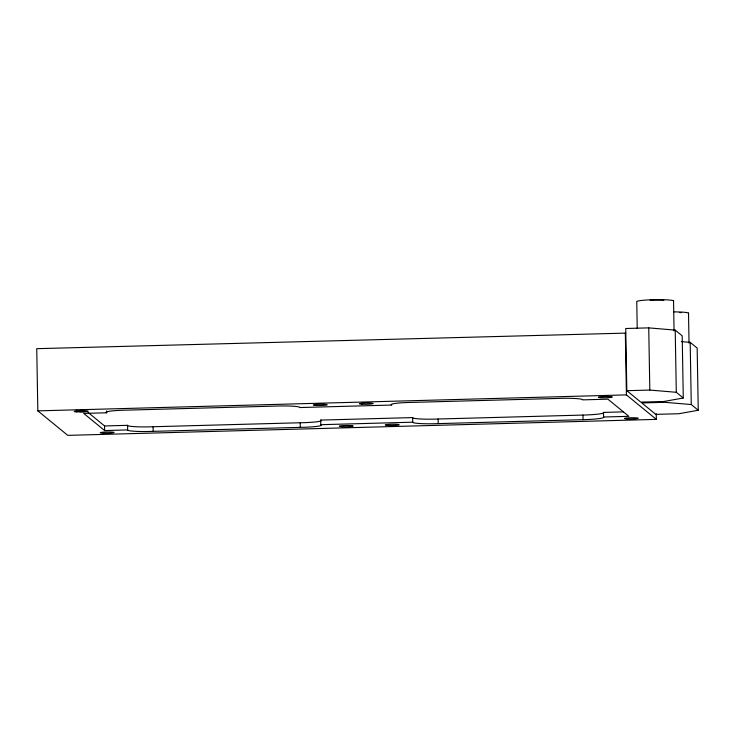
<?xml version="1.0" encoding="UTF-8"?>
<svg xmlns="http://www.w3.org/2000/svg" width="735" height="735" viewBox="0 0 735 735"><rect width="100%" height="100%" fill="white"/><g stroke="black" fill="none" stroke-linecap="round" stroke-linejoin="round"><path stroke-width="1.1" d="M683.284 398.012L663.788 401.494L640.791 402.118L626.826 390.689L625.742 328.499L648.739 327.874L675.217 330.116L682.199 335.831L683.284 398.012L676.301 392.297L649.823 390.065L626.826 390.689M698.25 410.259L678.754 413.741L655.758 414.365L641.793 402.936L664.789 402.311L691.267 404.544L698.25 410.259L697.166 348.078L690.183 342.363L681.354 341.619M83.726 411.912L87.566 411.517A6.937 0.625 -1 0 0 84.02 410.746A6.937 0.625 -1 0 0 74.869 411.223L74.354 411.389A6.937 0.625 -1 0 0 75.613 411.839L83.726 411.912L83.689 410.075M625.825 333.111L36.75 348.675L37.834 410.865L67.758 435.359L656.337 419.382L656.236 413.722M37.834 410.865L626.413 394.888L656.337 419.382M106.704 412.785L83.707 413.41L104.655 430.554L127.651 429.938A20.442 1.856 -1 0 0 153.137 431.353L300.275 427.357A20.442 1.856 -1 0 0 320.772 424.692L412.739 422.193A20.442 1.856 -1 0 0 438.225 423.608L583.066 419.685A22.748 2.058 -1 0 0 603.564 417.011L628.857 416.332L607.909 399.178L582.616 399.868A20.442 1.856 -1 0 0 557.13 398.453L412.289 402.385A20.442 1.856 -1 0 0 391.792 405.049L299.825 407.548A20.442 1.856 -1 0 0 274.339 406.124L127.201 410.121A20.442 1.856 -1 0 0 106.704 412.785L106.667 410.948M87.989 412.381L104.572 425.951L127.568 425.326A20.442 1.856 -1 0 0 153.055 426.741L300.202 422.754A20.442 1.856 -1 0 0 320.864 420.935M320.772 424.692L320.699 420.089L412.657 417.59A20.442 1.856 -1 0 0 438.143 419.005L582.993 415.073A22.748 2.058 -1 0 0 603.49 412.409L623.28 411.876M690.183 342.363L691.267 404.544M688.511 313.101L689.035 343.116M675.217 330.116L676.301 392.297M673.545 300.854L674.068 330.869M648.739 327.874L649.823 390.065M637.227 328.536L636.767 301.846A18.504 1.681 -1 0 1 655.583 299.669A18.504 1.681 -1 0 1 673.435 301.295M625.329 332.698L626.413 394.888M603.49 412.409L603.564 417.011M582.993 415.073L583.066 419.685M438.143 419.005L438.225 423.608M412.657 417.59L412.739 422.193M300.202 422.754L300.275 427.357M153.055 426.741L153.137 431.353M127.568 425.326L127.651 429.938M104.572 425.951L104.655 430.554M81.934 410.139L81.962 411.986M80.124 410.167L80.152 412.013M76.835 410.093L76.863 411.94M650.144 300.266A13.882 1.259 -1 0 1 663.852 300.22M673.903 311.888A18.504 1.681 -1 0 1 688.401 313.542M679.719 312.522A13.882 1.259 -1 0 1 681.317 312.66M320.699 420.089A20.442 1.856 -1 0 1 321.296 420.64M387.896 425.427A6.937 0.625 -1 0 0 399.096 424.839A6.937 0.625 -1 0 0 389.734 424.315A6.937 0.625 -1 0 0 387.896 425.427M341.913 426.677A6.937 0.625 -1 0 0 353.112 426.089A6.937 0.625 -1 0 0 343.75 425.565A6.937 0.625 -1 0 0 341.913 426.677M361.96 404.195A6.937 0.625 -1 0 0 373.159 403.607A6.937 0.625 -1 0 0 363.797 403.092A6.937 0.625 -1 0 0 361.96 404.195M315.976 405.444A6.937 0.625 -1 0 0 327.176 404.856A6.937 0.625 -1 0 0 317.814 404.333A6.937 0.625 -1 0 0 315.976 405.444M601.065 397.708A6.937 0.625 -1 0 0 612.273 397.12A6.937 0.625 -1 0 0 602.911 396.597A6.937 0.625 -1 0 0 601.065 397.708M627.001 418.932A6.937 0.625 -1 0 0 638.21 418.344A6.937 0.625 -1 0 0 628.848 417.829A6.937 0.625 -1 0 0 627.001 418.932M102.799 433.163A6.937 0.625 -1 0 0 114.008 432.575A6.937 0.625 -1 0 0 104.646 432.061A6.937 0.625 -1 0 0 102.799 433.163"/></g></svg>
